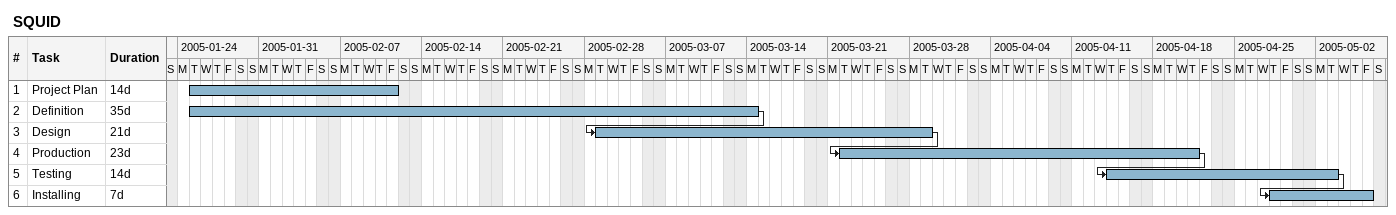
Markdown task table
SQUID

| ID | Task | Duration | Start | Finish | Predecessors |
|---|---|---|---|---|---|
| 1 | Project Plan | 14d | 2005-01-25 | 2005-02-11 |  |
| 2 | Definition | 35d | 2005-01-25 | 2005-03-14 |  |
| 3 | Design | 21d | 2005-03-01 | 2005-03-29 | 2 |
| 4 | Production | 23d | 2005-03-22 | 2005-04-21 | 3 |
| 5 | Testing | 14d | 2005-04-14 | 2005-05-03 | 4 |
| 6 | Installing | 7d | 2005-04-28 | 2005-05-06 | 5 |
